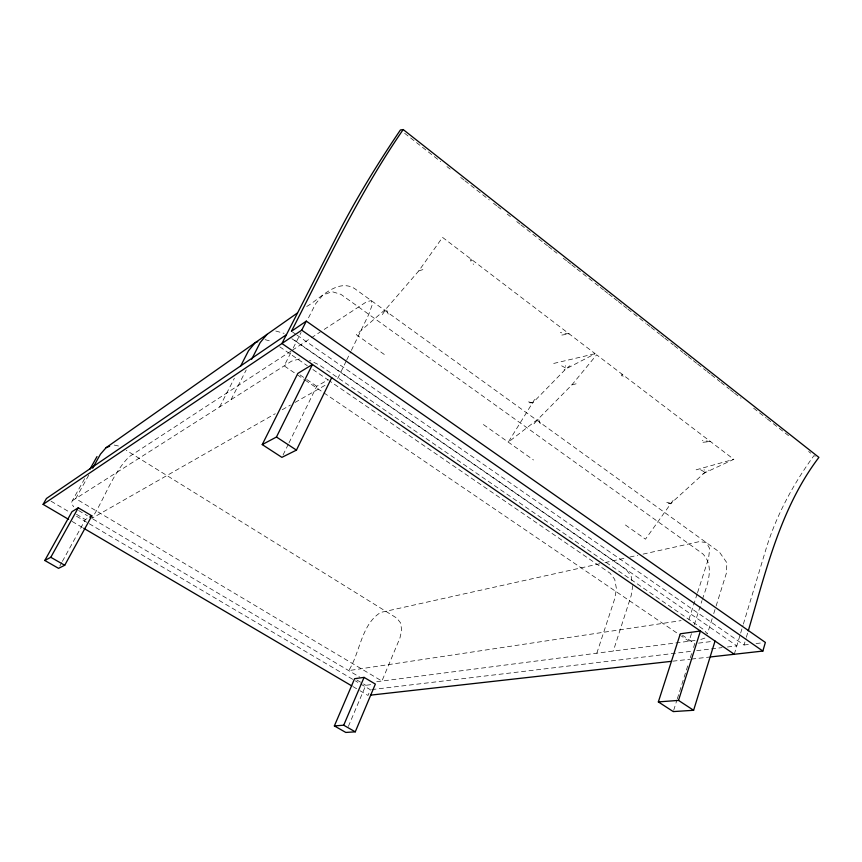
<?xml version="1.0" encoding="UTF-8"?>
<svg xmlns="http://www.w3.org/2000/svg" width="862" height="862" viewBox="0 0 862 862"><rect width="100%" height="100%" fill="white"/><g stroke="black" fill="none" stroke-linecap="round" stroke-linejoin="round"><path stroke-width="0.65" stroke-dasharray="4.31 3.23" d="M470.544 261.111L470.878 258.977L473.464 264.505M632.827 585.524L631.146 595.696L613.281 651.058M296.97 335.113L744.035 645.002L745.964 638.57M746.341 637.277L747.882 632.137M734.284 654.269L740.286 634.335M740.673 633.053L742.99 625.37M743.378 624.088L766.167 548.523A267.155 172.669 -41.2 0 1 813.922 455.686L817.661 456.968M712.152 618.679L707.379 633.926L703.478 629.443L319.177 364.895L309.577 360.348M713.736 613.604L715.729 607.257M716.117 605.986L726.451 572.971L726.849 562.735L719.414 552.057L354.304 288.361C336.88 278.286 319.996 299.06 306.29 306.732M673.675 710.31L676.918 700.052M677.317 698.77L688.673 662.856M690.3 657.728L691.927 652.599M693.544 647.47L694.761 643.623L682.532 635.294M691.464 633.624L689.05 641.231L681.389 636.027M694.298 624.745L701.97 600.652M702.379 599.381C707.066 585.201 715.158 566.42 702.756 553.803L340.91 294.351L332.053 291.668L322.787 295.116L315.6 303.844L307.131 320.535M688.943 619.444L697.132 593.929M697.541 592.657L708.596 558.21L709.695 548.588L706.237 542.543L699.265 541.627L643.041 554.126M596.827 653.191L614.735 598.702L616.427 588.681L614.746 579.393L610.134 573.252L329.521 380.918M84.659 478.658L72.3 500.747L71.341 503.225L73.669 506.802M621.362 375.907L622.062 374.173L624.293 379.248M348.367 726.397L365.79 685.29L372.966 684.385M346.147 361.156L338.044 377.89L335.738 379.215M346.729 359.96L350.78 351.599M351.351 350.403L368.71 314.533L372.082 305.213L371.242 300.59L366.512 301.819L321.483 331.191M283.07 454.942L288.393 444.102M288.975 442.896L316.742 386.295L328.239 379.679M290.817 352.741L284.169 365.854L296.302 374.108M293.231 347.968L301.086 332.463M231.016 399.699L246.209 369.938M219.627 406.95L234.378 378.224M702.972 473.669L733.81 459.327L596.655 354.821L571.905 384.861L538.405 418.835L508.289 442.152L534.645 399.418M59.834 566.011L61.752 562.53M62.387 561.367L85.403 519.57L88.624 517.706M88.732 475.199L75.662 498.613L381.909 681.055L399.936 638.009L401.703 630.111L400.528 622.827L396.735 618.076L126.261 450.32M382.372 314.598L386.165 308.747L418.781 270.905L442.54 237.384L595.179 353.689L564.125 369.873M673.125 500.391L645.487 539.17L622.978 523.256M533.998 423.802L538.405 418.835L540.312 423.845M529.527 402.78L532.759 402.856L566.334 368.44L569.933 365.747M668.265 503.591L670.938 503.365L705.062 472.311L708.963 470.113M291.162 350.985L129.084 456.763C112.146 474.046 104.83 498.355 91.835 518.374L275.258 413.717M292.283 350.252L310.255 338.529M311.376 337.796L320.362 331.924M72.3 500.747L291.615 361.113L299.448 358.98L301.98 359.325M282.251 409.73L290.408 405.075M295.073 402.414L325.319 385.163M700.795 639.453L705.892 637.74M418.781 270.905L423.113 269.537M696.13 469.822L733.81 459.327M571.905 384.861L576.279 383.773M553.727 363.43L595.179 353.689M599.726 563.748L380.659 612.429C361.07 624.681 360.273 652.394 348.722 670.604L681.099 620.618M604.973 562.584L624.659 558.21M629.917 557.035L637.794 555.29M561.852 335.059L569.265 333.95L560.322 332.592M376.737 681.723L698.22 640.046M698.565 643.138L712.508 641.371M371.737 689.589L691.346 651.306M696.701 650.67L710.072 649.064M711.409 648.903L722.108 647.621M727.453 646.985L736.816 645.864L291.959 338.518M744.035 645.002L749.369 644.356M756.039 643.558L761.372 642.923M672.791 661.176L690.171 659.225M691.507 659.074L708.887 657.124M702.993 442.26L710.471 441.549L702.293 440.493M114.247 445.072L119.753 446.29M528.557 401.886L532.759 402.856M666.779 502.32L670.938 503.365M265.108 339.65L272.144 341.589M275.797 331.03L284.126 333.357M561.679 365.811L566.334 368.44L565.321 365.617M700.483 469.693L705.062 472.311L704.092 469.628M72.106 521.435L82.547 527.576M352.914 686.561L358.721 689.977M359.885 690.656L367.999 695.44L370.401 689.751L355.359 680.872M76.47 514.291L85.403 519.57M356.846 680.01L362.439 683.307M363.559 683.975L365.79 685.29M51.084 501.21L69.596 512.147M76.535 516.241L88.107 523.072M89.26 523.751L354.196 680.193M78.614 510.541L87.428 515.756M92.988 519.053L359.842 677.187M300.051 374.938L305.622 378.72M306.732 379.485L316.742 386.295M297.401 374.862L304.027 379.366M305.126 380.12L322.808 392.145M323.929 392.9L680.29 635.283M279.751 346.804L307.314 365.703M312.874 369.507L328.411 380.164M291.841 338.691L626.426 569.836L631.103 576.075L632.18 581.979M292.552 332.042L295.871 334.337M384.28 354.454L356.308 334.671L386.165 308.747L388.191 314.037M483.41 424.557L533.492 459.974M404.666 133.298L440.644 161.614M446.969 166.614L450.158 169.114M460.707 177.443L463.907 179.942M464.941 180.772L489.293 199.941M493.495 203.27L496.695 205.77M497.73 206.6L500.919 209.1M507.244 214.099L510.444 216.599M516.758 221.599L519.958 224.098M520.993 224.928L543.222 242.427M544.256 243.256L547.456 245.756M548.491 246.586L552.747 249.926M553.77 250.756L556.971 253.256M563.295 258.255L566.496 260.755M567.519 261.585L570.719 264.084M571.754 264.914L576.01 268.254M577.034 269.084L593.993 282.413M595.017 283.242L599.273 286.583M600.308 287.412L603.508 289.912M604.531 290.742L607.732 293.242M608.766 294.071L613.022 297.412M614.056 298.241L617.257 300.741M618.28 301.571L622.547 304.911M623.571 305.73L626.771 308.24M627.795 309.07L645.81 323.239M646.834 324.058L650.034 326.569M651.069 327.398L659.559 334.068M660.583 334.887L663.783 337.398M664.817 338.227L673.308 344.897M674.332 345.716L682.823 352.396M683.846 353.215L687.057 355.726M688.081 356.556L692.305 359.885M693.36 360.715L696.539 363.214M697.595 364.044L706.086 370.725M707.109 371.544L710.32 374.054M711.344 374.873L719.835 381.554M720.858 382.372L729.36 389.053M730.383 389.872L733.584 392.382M734.607 393.201L740.986 398.212M753.647 408.2L766.372 418.21M767.395 419.029L789.635 436.538M808.631 451.516L810.754 453.186"/><path stroke-width="1.29" d="M710.223 656.973L762.848 651.058L765.37 642.438L306.301 321.127L291.442 331.277C326.526 262.899 359.357 192.959 403.2 129.559L818.9 457.388C780.412 508.084 765.995 571.032 748.27 630.844M658.352 701.905L678.513 700.407L700.429 631.006L680.312 633.785L658.352 701.905L673.265 711.592L693.608 710.288L715.04 641.048M355.263 731.838L375.358 684.083L364.066 677.381L354.616 678.685L334.37 725.912L345.802 732.441L355.263 731.838L343.712 725.211L334.37 725.912M343.712 725.211L364.066 677.381M262.242 444.587L276.454 437.012L312.453 364.475L297.832 373.418L262.242 444.587L281.885 457.356L296.453 450.115L331.687 377.696M68.626 519.387L43.1 504.378L301.722 330.168L306.301 321.127M251.682 359.217L260.195 342.548L267.037 334.359M240.53 366.264L248.525 350.705L255.292 342.634L257.76 341.686M64.725 565.267L91.846 515.853L78.28 507.804L71.999 511.651L44.802 560.483L58.551 568.338L64.725 565.267L50.793 557.294L44.802 560.483M50.793 557.294L78.28 507.804M89.853 469.348L97.007 456.558M92.654 468.174L100.488 454.123L106.101 447.68L297.487 312.928M43.1 504.378L46.451 498.484L286.432 334.693M89.702 517.092L91.846 515.853M106.101 447.68L109.625 446.247M403.2 129.559L400.431 129.957A320.804 77.117 -52.7 0 0 338.346 233.3L281.917 343.507L734.284 654.269M370.671 695.138L671.455 661.326M83.711 528.255L351.761 685.883M276.454 437.012L296.453 450.115M678.513 700.407L693.608 710.288M301.722 330.168L762.848 651.058"/></g></svg>
